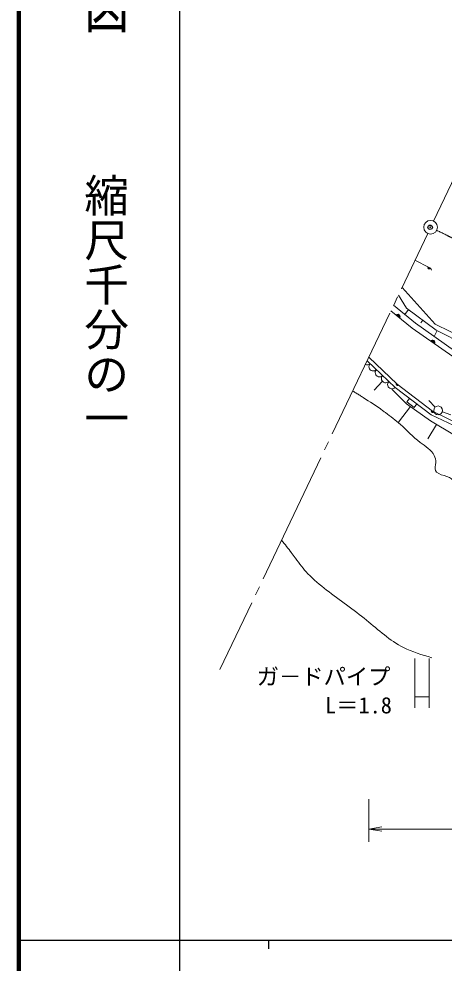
# Model space of a CAD drawing. Units: millimetres, scale not verified. Extents: x 40000 to 680000, y 20000 to 380000.
# Drawn here: x 40000 to 87685, y 202409 to 308293 of the extents above; entities that cross this region are included whole.
import ezdxf
from ezdxf.enums import TextEntityAlignment as Align

# ---------------------------------------------------------------- set-up
doc = ezdxf.new("R2010")
doc.units = ezdxf.units.MM
doc.header["$LTSCALE"] = 1000
doc.header["$PDMODE"] = 32
doc.header["$PDSIZE"] = 500
doc.linetypes.add('CHAIN', pattern=[18.5, 12, -1.5, 3.5, -1.5])
for name, color, linetype, lineweight in [('M-BGD', 7, 'Continuous', 13), ('M-BMK', 2, 'CHAIN', 13), ('M-BMK-SRVR', 3, 'Continuous', 13), ('M-STR-STR3', 7, 'Continuous', 13), ('M-TTL', 7, 'Continuous', 13), ('M-TTL-BAND', 7, 'Continuous', 25)]:
    doc.layers.add(name, color=color, linetype=linetype, lineweight=lineweight)
doc.layers.add('M-OTRS', color=6, linetype='Continuous')
doc.styles.add('@ＭＳ ゴシック', font='')
doc.styles.add('ＭＳ ゴシック', font='')
doc.styles.get('@ＭＳ ゴシック').set_extended_font_data('@MS Gothic')
doc.styles.get('ＭＳ ゴシック').set_extended_font_data('MS Gothic')

# ---------------------------------------------------------------- blocks, each defined once
blk = doc.blocks.new('open_arrow')
at = {"color": 0, "linetype": 'Continuous', "lineweight": -2}
blk.add_lwpolyline([(7.5, 1.25), (0, 0), (7.5, -1.25)], dxfattribs=at)

msp = doc.modelspace()

# ---------------------------------------------------------------- linework, layer by layer
at = {"layer": 'M-BGD'}
for p, q in [((84418, 281220), (86014, 280416)), ((86664, 274068), (82963, 278166)), ((86664, 274068), (82963, 278166)), ((82459, 277109), (82028, 276207)), ((83476, 275859), (82559, 277320)), ((84100, 273599), (81723, 275565)), ((84482, 274161), (82024, 276196)), ((83286, 275151), (83692, 275699)), ((83286, 275151), (83692, 275699)), ((86792, 273401), (83476, 275859)), ((86792, 273401), (83476, 275859)), ((85089, 274210), (85306, 274503)), ((85089, 274210), (85306, 274503)), ((88667, 270422), (84100, 273599)), ((88667, 270422), (84100, 273599)), ((88866, 271056), (84482, 274161)), ((88866, 271056), (84482, 274161)), ((86554, 272693), (86892, 273349)), ((86554, 272693), (86892, 273349)), ((99750, 267607), (86664, 274068)), ((99750, 267607), (86664, 274068)), ((99318, 266944), (86792, 273401)), ((99318, 266944), (86792, 273401)), ((79249, 270375), (82436, 267328)), ((79050, 269958), (82178, 266967)), ((80738, 267635), (79848, 266648)), ((82178, 266967), (86250, 263893)), ((82178, 266967), (86250, 263893)), ((82436, 267328), (86387, 264289)), ((82436, 267328), (86387, 264289)), ((81830, 266777), (83466, 265112)), ((83898, 264809), (82559, 263054)), ((83466, 265112), (86153, 263227)), ((83506, 265339), (83807, 265738)), ((83506, 265339), (83807, 265738)), ((84320, 264724), (83506, 265339)), ((84320, 264724), (83506, 265339)), ((84320, 264724), (84621, 265123)), ((84320, 264724), (84621, 265123)), ((86671, 264753), (85983, 265483)), ((86671, 264753), (85983, 265483)), ((86250, 263893), (90803, 261708)), ((86250, 263893), (90803, 261708)), ((86387, 264289), (90918, 262056)), ((86387, 264289), (90918, 262056)), ((87491, 264228), (88437, 263898)), ((87491, 264228), (88437, 263898)), ((86830, 262816), (85866, 261192)), ((86153, 263227), (88834, 261599)), ((79261, 215994), (79261, 220809))]:
    msp.add_line(p, q, dxfattribs=at)
msp.add_circle((87015, 264383), 500, dxfattribs=at)
msp.add_circle((87015, 264383), 500, dxfattribs=at)
for centre, radius, start, end in [((86014, 280416), 150, 153.27488, 333.27488), ((86014, 280416), 150, 153.27488, 333.27488), ((86014, 280416), 100, 153.27488, 333.27488), ((86014, 280416), 100, 153.27488, 333.27488), ((86014, 280416), 50, 153.27488, 333.27488), ((86014, 280416), 50, 153.27488, 333.27488), ((85790, 279969), 500, 18.27488, 63.27488), ((85790, 279969), 500, 18.27488, 63.27488), ((82503, 274919), 250, 320.42456, 140.42456), ((82503, 274919), 250, 320.42456, 140.42456), ((82503, 274919), 200, 320.42456, 140.42456), ((82503, 274919), 200, 320.42456, 140.42456), ((82503, 274919), 150, 320.42456, 140.42456), ((82503, 274919), 150, 320.42456, 140.42456), ((82503, 274919), 100, 320.42456, 140.42456), ((82503, 274919), 100, 320.42456, 140.42456), ((82503, 274919), 50, 320.42456, 140.42456), ((82503, 274919), 50, 320.42456, 140.42456), ((86384, 272011), 250, 325.16777, 145.16777), ((86384, 272011), 250, 325.16777, 145.16777), ((86384, 272011), 200, 325.16777, 145.16777), ((86384, 272011), 200, 325.16777, 145.16777), ((86384, 272011), 150, 325.16777, 145.16777), ((86384, 272011), 150, 325.16777, 145.16777), ((86384, 272011), 100, 325.16777, 145.16777), ((86384, 272011), 100, 325.16777, 145.16777), ((86384, 272011), 50, 325.16777, 145.16777), ((86384, 272011), 50, 325.16777, 145.16777), ((79045, 269963), 482, 245.32483, 316.28124), ((79741, 269297), 482, 136.28124, 316.28124), ((79741, 269297), 482, 136.28124, 316.28124), ((80437, 268632), 482, 136.28124, 316.28124), ((80437, 268632), 482, 136.28124, 316.28124), ((81133, 267966), 482, 136.28124, 316.28124), ((81133, 267966), 482, 136.28124, 316.28124), ((81830, 267300), 482, 136.28124, 316.28124), ((81830, 267300), 482, 136.28124, 316.28124), ((82436, 267328), 150, 136.28418, 322.43479), ((82436, 267328), 150, 136.28418, 322.43479), ((82436, 267328), 100, 136.28418, 322.43479), ((82436, 267328), 100, 136.28418, 322.43479), ((82436, 267328), 50, 136.28418, 322.43479), ((82436, 267328), 50, 136.28418, 322.43479), ((86387, 264289), 150, 142.43479, 333.7596), ((86387, 264289), 150, 142.43479, 333.7596), ((86387, 264289), 100, 142.43479, 333.7596), ((86387, 264289), 100, 142.43479, 333.7596), ((86387, 264289), 50, 142.43479, 333.7596), ((86387, 264289), 50, 142.43479, 333.7596)]:
    msp.add_arc(centre, radius, start, end, dxfattribs=at)
for points, knots in [([(77463, 266548), (77590, 266471), (77717, 266393), (77844, 266315), (77970, 266237), (78096, 266158), (78222, 266079), (78347, 265999), (78473, 265919), (78598, 265838), (79349, 265358), (80106, 264882), (80823, 264353), (80918, 264282), (81013, 264211), (81108, 264140), (81676, 263713), (82248, 263284), (82778, 262817), (83521, 262161), (84178, 261427), (84991, 260804), (85580, 260354), (86250, 259961), (86578, 259333), (86701, 259096), (86775, 258827), (86760, 258539), (86744, 258228), (86622, 257896), (86705, 257659), (86813, 257354), (87260, 257207), (87680, 257075), (88108, 256941), (88507, 256822), (88707, 256546), (88858, 256337), (88897, 256038), (88918, 255700), (88939, 255362), (88943, 254984), (89128, 254854), (89304, 254731), (89642, 254830), (89952, 254904), (90644, 255070), (91200, 255110), (91783, 255090), (92728, 255057), (93747, 254863), (94725, 254615), (95733, 254360), (96697, 254047), (97677, 253769), (98857, 253434), (100061, 253150), (101245, 252806), (102323, 252493), (103385, 252130), (104443, 251753), (105451, 251395), (106455, 251025), (107431, 250588), (108231, 250230), (109012, 249828), (109780, 249405), (110492, 249013), (111194, 248603), (111892, 248187), (112689, 247713), (113482, 247230), (114301, 246793), (115200, 246312), (116129, 245887), (117079, 245515), (118002, 245153), (118944, 244841), (119901, 244584), (120850, 244329), (121813, 244129), (122768, 243895), (123833, 243634), (124887, 243331), (125959, 243108), (126930, 242905), (127915, 242768), (128900, 242633), (130551, 242407), (132201, 242188), (133845, 241924), (134898, 241754), (135948, 241567), (137000, 241388), (137175, 241358), (137351, 241328), (137526, 241299), (137701, 241269), (137877, 241240), (138052, 241212), (138228, 241183), (138403, 241156), (138579, 241128)], [0, 0, 0, 0, 1, 1, 1, 2, 2, 2, 3, 3, 3, 4, 4, 4, 5, 5, 5, 6, 6, 6, 7, 7, 7, 8, 8, 8, 9, 9, 9, 10, 10, 10, 11, 11, 11, 12, 12, 12, 13, 13, 13, 14, 14, 14, 15, 15, 15, 16, 16, 16, 17, 17, 17, 18, 18, 18, 19, 19, 19, 20, 20, 20, 21, 21, 21, 22, 22, 22, 23, 23, 23, 24, 24, 24, 25, 25, 25, 26, 26, 26, 27, 27, 27, 28, 28, 28, 29, 29, 29, 30, 30, 30, 31, 31, 31, 32, 32, 32, 33, 33, 33, 34, 34, 34, 34]), ([(69468, 249822), (69841, 249362), (70213, 248903), (70568, 248430), (70642, 248330), (70717, 248229), (70791, 248128), (70865, 248027), (70939, 247927), (71013, 247826), (71458, 247222), (71907, 246617), (72418, 246070), (73049, 245394), (73774, 244807), (74509, 244242), (75995, 243100), (77524, 242046), (78986, 240859), (80323, 239773), (81604, 238576), (83113, 237807), (84114, 237296), (85215, 236975), (86317, 236653)], [0, 0, 0, 0, 1, 1, 1, 2, 2, 2, 3, 3, 3, 4, 4, 4, 5, 5, 5, 6, 6, 6, 7, 7, 7, 8, 8, 8, 8])]:
    msp.add_open_spline(points, degree=3, knots=knots, dxfattribs=at)
at = {"layer": 'M-BMK'}
msp.add_open_spline([(86848, 284591), (87393, 284322), (87938, 284052), (88481, 283778), (88555, 283741), (88628, 283704), (88702, 283667), (89216, 283407), (89730, 283147), (90244, 282886), (90905, 282552), (91565, 282216), (92225, 281880), (92885, 281544), (93546, 281208), (94206, 280872)], degree=3, knots=[0, 0, 0, 0, 1, 1, 1, 2, 2, 2, 3, 3, 3, 4, 4, 4, 5, 5, 5, 5], dxfattribs=at)
at = {"layer": 'M-BMK-SRVR'}
for p, q in [((86513, 285616), (89343, 291552)), ((85850, 284224), (82889, 278012)), ((81598, 275304), (75144, 261763)), ((74284, 259958), (74714, 260861)), ((73853, 259055), (67399, 245515)), ((66539, 243709), (66969, 244612)), ((66109, 242807), (62541, 235322))]:
    msp.add_line(p, q, dxfattribs=at)
msp.add_circle((86169, 284930), 765, dxfattribs=at)
at = {"layer": 'M-OTRS'}
msp.add_point((86115, 284925), dxfattribs=at)
at = {"layer": 'M-STR-STR3'}
for p, q in [((84402, 231022), (84402, 236553)), ((85995, 231022), (85995, 236553)), ((84402, 232271), (85995, 232271)), ((79261, 217446), (159267, 217446))]:
    msp.add_line(p, q, dxfattribs=at)
at = {"layer": 'M-TTL', "color": 2, "lineweight": 140}
msp.add_line((40000, 380000), (40000, 20000), dxfattribs=at)
at = {"layer": 'M-TTL-BAND'}
for p, q in [((58000, 370000), (58000, 20000)), ((40000, 205000), (579000, 205000)), ((68000, 205000), (68000, 204000))]:
    msp.add_line(p, q, dxfattribs=at)

# ---------------------------------------------------------------- block references
at = {"layer": 'M-STR-STR3', "xscale": 193, "yscale": 193}
msp.add_blockref('open_arrow', (79261, 217446), dxfattribs=at)

# ---------------------------------------------------------------- texts
at = {"layer": 'M-STR-STR3', "style": 'ＭＳ ゴシック'}
for s, p in [('ガ－ドパイプ', (66665, 233073)), ('L＝1.8', (74340, 229862))]:
    msp.add_text(s, height=1833, dxfattribs=at).set_placement(p, align=Align.BOTTOM_LEFT)
at = {"layer": 'M-TTL-BAND', "style": '@ＭＳ ゴシック', "width": 1.4}
msp.add_text('平  面  図', height=3666, rotation=270, dxfattribs=at).set_placement((49777, 306475), align=Align.MIDDLE_RIGHT)
at = {"layer": 'M-TTL-BAND', "style": '@ＭＳ ゴシック'}
msp.add_text('縮尺千分の一', height=3666, rotation=270, dxfattribs=at).set_placement((49777, 261030), align=Align.MIDDLE_RIGHT)

doc.saveas('drawing.dxf')
